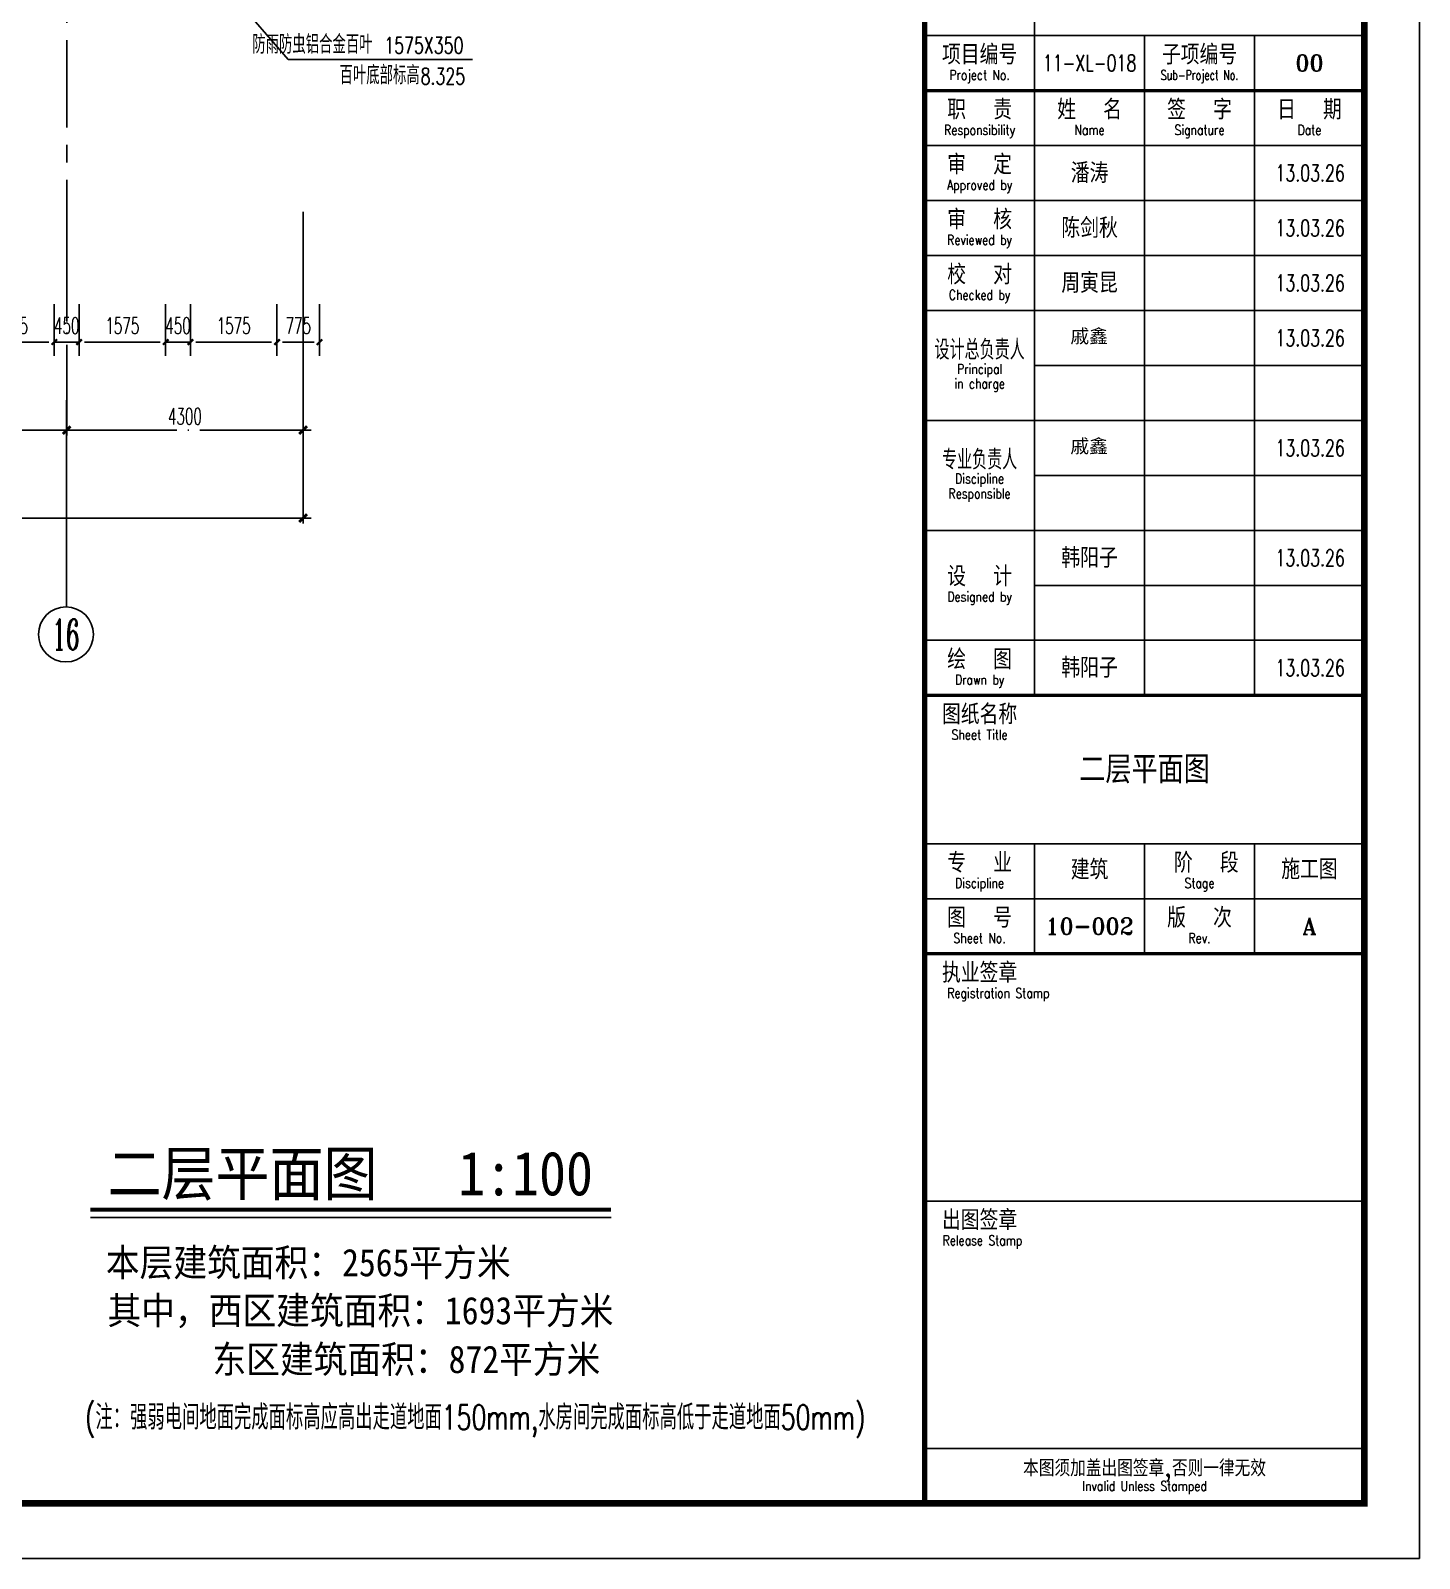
# Model space of a CAD drawing. Extents: x 824790 to 973415, y 4290613 to 4374713.
# Drawn here: x 948153 to 973415, y 4290613 to 4318405 of the extents above; entities that cross this region are included whole.
import ezdxf
from ezdxf.enums import TextEntityAlignment as Align

# ---------------------------------------------------------------- set-up
doc = ezdxf.new("R2010")
doc.units = 0
doc.header["$LTSCALE"] = 1000
doc.header["$MEASUREMENT"] = 0
for name, pattern in [('ACAD_ISO08W100', [36, 24, -3, 6, -3]), ('CENTER', [50.8, 31.75, -6.35, 6.35, -6.35]), ('DOTE', [2.42, 2, -0.2, 0.02, -0.2])]:
    doc.linetypes.add(name, pattern=pattern)
doc.layers.get('0').update_dxf_attribs({"color": 255, "linetype": 'CONTINUOUS'})
for name, color, linetype in [('A-AXIS', 3, 'CONTINUOUS'), ('A-AXIS-TEXT', 7, 'CONTINUOUS'), ('A-DIM', 201, 'CONTINUOUS'), ('A-DOTE', 8, 'ACAD_ISO08W100'), ('A-NOTE', 150, 'CONTINUOUS'), ('A-TEXT-CN', 31, 'CONTINUOUS'), ('A_DIM_EX1', 171, 'CONTINUOUS'), ('AXIS_TEXT', 7, 'CONTINUOUS'), ('DIM_SYMB', 3, 'CONTINUOUS'), ('DOTE', 17, 'DOTE'), ('PUB_TEXT', 7, 'CONTINUOUS'), ('图框', 7, 'CONTINUOUS')]:
    doc.layers.add(name, color=color, linetype=linetype)
doc.styles.add('_TCH_DIM', font='SIMPLEX', dxfattribs={"bigfont": 'GBCBIG'})
doc.styles.add('COMPLEX', font='COMPLEX')
doc.styles.add('DIM_FONT', font='SIMPLEX.shx', dxfattribs={"width": 0.6, "bigfont": 'GBCBIG.shx'})
doc.styles.add('HT', font='simhei.ttf')
doc.styles.add('PRC-B', font='simhei.ttf', dxfattribs={"width": 0.9})
doc.styles.add('PRC-S', font='TJROMANS.shx', dxfattribs={"width": 0.7, "bigfont": 'hztxt.shx'})
doc.styles.add('TKZ1_tjhts.shx', font='tjromant.shx', dxfattribs={"bigfont": 'tjhts.shx'})
doc.styles.add('TKZ2_tjkts.shx', font='tjromant.shx', dxfattribs={"bigfont": 'tjkts.shx'})
doc.dimstyles.new('DIM100', dxfattribs={"dimscale": 100, "dimtxt": 3, "dimasz": 0.01, "dimexe": 1, "dimexo": 1, "dimgap": 1, "dimtad": 1, "dimdec": 0, "dimzin": 0, "dimdsep": 46, "dimtxsty": 'DIM_FONT', "dimblk1": 'h-_DIMX', "dimblk2": 'h-_DIMX', "dimsah": 1, "dimcen": 0.01, "dimclrd": 256, "dimclre": 256, "dimclrt": 7, "dimadec": 3, "dimazin": 0, "dimtfac": 1, "dimtdec": 0, "dimtix": 1, "dimtmove": 2, "dimatfit": 3, "dimldrblk": 'h-_DIMX', "dimfxl": 0, "dimtolj": 1, "dimtzin": 5, "dimarcsym": 0})
doc.dimstyles.new('DIMN', dxfattribs={"dimtxt": 300, "dimasz": 100, "dimexe": 250, "dimexo": 300, "dimgap": 150, "dimtad": 1, "dimdec": 0, "dimzin": 0, "dimdsep": 46, "dimtxsty": 'DIM_FONT', "dimblk": 'h-_ArchTick', "dimcen": 0.09, "dimclrt": 7, "dimazin": 2, "dimtfac": 1, "dimtdec": 0, "dimtix": 1, "dimtmove": 2, "dimatfit": 3, "dimfxl": 0, "dimtolj": 1, "dimtzin": 0, "dimarcsym": 0})

# ---------------------------------------------------------------- blocks, each defined once
blk = doc.blocks.new('h-_DIMX')
blk.add_line((-150, 0), (150, 0))
at = {"const_width": 50}
blk.add_lwpolyline([(-70, -70), (70, 70)], dxfattribs=at)
blk = doc.blocks.new('*D74')
at = {"layer": 'A-AXIS', "lineweight": -2, "transparency": 16777216}
for p, q in [((-2600529, -1783515), (-2600529, -1788988)), ((-2487529, -1783515), (-2487529, -1788988)), ((-2487530, -1788888), (-2600528, -1788888))]:
    blk.add_line(p, q, dxfattribs=at)
at = {"layer": 'A-AXIS', "lineweight": -2, "transparency": 16777216, "rotation": 180}
blk.add_blockref('h-_DIMX', (-2600529, -1788888), dxfattribs=at)
at = {"layer": 'A-AXIS', "lineweight": -2, "transparency": 16777216}
blk.add_blockref('h-_DIMX', (-2487529, -1788888), dxfattribs=at)
at = {"layer": 'A-AXIS', "color": 7, "transparency": 16777216, "insert": (-2544029, -1788638), "char_height": 300, "attachment_point": 5, "style": 'DIM_FONT'}
blk.add_mtext('\\A1;113000', dxfattribs=at)
blk = doc.blocks.new('h-_AXISO')
blk.add_circle((0, 0), 0.5)
at = {"layer": 'A-AXIS-TEXT', "style": 'COMPLEX', "width": 1.041667}
blk.add_attdef('A', text='', height=0.56, dxfattribs=at).set_placement((-0.25, -0.28), (0.25, -0.28), align=Align.FIT)
blk = doc.blocks.new('h-轴号横')
at = {"layer": 'DOTE', "linetype": 'ACAD_ISO08W100'}
blk.add_line((-2491661, -1921498), (-2491661, -1925261), dxfattribs=at)
at = {"layer": 'A-AXIS'}
ref = blk.add_blockref('h-_AXISO', (-2491674, -1925761), dxfattribs=dict(at, xscale=1000, yscale=1000, zscale=1000, rotation=180))
ref.add_attrib('A', '16', dxfattribs={"layer": 'AXIS_TEXT', "height": 560, "style": 'COMPLEX', "width": 0.646552}).set_placement((-2491924, -1926041), (-2491424, -1926041), align=Align.FIT)
blk = doc.blocks.new('h-1')
at = {"layer": '图框'}
for p, q in [((2162, -441.7), (2162, 399.3)), ((2092, -284.7), (2092, -154.7)), ((2072, -164.7), (2152, -164.7)), ((2112, -284.7), (2112, -164.7)), ((2132, -284.7), (2132, -164.7)), ((2072, -184.7), (2152, -184.7)), ((2072, -194.7), (2152, -194.7)), ((2072, -204.7), (2152, -204.7)), ((2072, -214.7), (2152, -214.7)), ((2092, -224.7), (2152, -224.7)), ((2072, -234.7), (2152, -234.7)), ((2092, -244.7), (2152, -244.7)), ((2072, -254.7), (2152, -254.7)), ((2092, -264.7), (2152, -264.7)), ((2072, -274.7), (2152, -274.7)), ((2072, -311.7), (2152, -311.7)), ((2092, -311.7), (2092, -331.7)), ((2112, -311.7), (2112, -331.7)), ((2132, -311.7), (2132, -331.7)), ((2072, -321.7), (2152, -321.7)), ((2072, -376.7), (2152, -376.7)), ((2072, -421.7), (2152, -421.7)), ((675.75, -441.7), (2162, -441.7))]:
    blk.add_line(p, q, dxfattribs=at)
at = {"layer": '图框', "const_width": 1.2}
blk.add_lwpolyline([(2152, -431.7), (2152, 389.3), (700.75, 389.3), (700.75, -431.7)], close=True, dxfattribs=at)
at = {"layer": '图框'}
for points, const_width in [([(2072, 389.3), (2072, -431.7)], 1), ([(2072, -174.7), (2152, -174.7)], 0.6), ([(2072, -284.7), (2152, -284.7)], 0.6), ([(2072, -331.7), (2152, -331.7)], 0.6)]:
    blk.add_lwpolyline(points, dxfattribs=dict(at, const_width=const_width))
for s, height, style, p in [('项目编号', 3.6, 'TKZ2_tjkts.shx', (2082, -168.16)), ('子项编号', 3.6, 'TKZ2_tjkts.shx', (2122, -168.16)), ('00', 3, 'TKZ1_tjhts.shx', (2142, -169.7)), ('职  责', 3.6, 'TKZ2_tjkts.shx', (2082, -178.16)), ('姓  名', 3.6, 'TKZ2_tjkts.shx', (2102, -178.16)), ('签  字', 3.6, 'TKZ2_tjkts.shx', (2122, -178.16)), ('日  期', 3.6, 'TKZ2_tjkts.shx', (2142, -178.16)), ('审  定', 3.6, 'TKZ2_tjkts.shx', (2082, -188.16)), ('潘涛', 3.6, 'TKZ1_tjhts.shx', (2102, -189.7)), ('审  核', 3.6, 'TKZ2_tjkts.shx', (2082, -198.16)), ('陈剑秋', 3.6, 'TKZ1_tjhts.shx', (2102, -199.7)), ('校  对', 3.6, 'TKZ2_tjkts.shx', (2082, -208.16)), ('周寅昆', 3.6, 'TKZ1_tjhts.shx', (2102, -209.7)), ('戚鑫', 2.5, 'HT', (2101.92, -219.36)), ('戚鑫', 2.5, 'HT', (2101.92, -239.36)), ('韩阳子', 3.6, 'TKZ1_tjhts.shx', (2102, -259.7)), ('设  计', 3.6, 'TKZ2_tjkts.shx', (2082, -263.06)), ('绘  图', 3.6, 'TKZ2_tjkts.shx', (2082, -278.16)), ('韩阳子', 3.6, 'TKZ1_tjhts.shx', (2102, -279.7)), ('图纸名称', 3.6, 'TKZ2_tjkts.shx', (2082, -288.16)), ('专  业', 3.6, 'TKZ2_tjkts.shx', (2082, -315.16)), (' 阶  段', 3.6, 'TKZ2_tjkts.shx', (2122, -315.16)), ('建筑', 3.6, 'TKZ1_tjhts.shx', (2102, -316.42)), ('施工图', 3.6, 'TKZ1_tjhts.shx', (2142, -316.35)), ('图  号', 3.6, 'TKZ2_tjkts.shx', (2082, -325.16)), ('版  次', 3.6, 'TKZ2_tjkts.shx', (2122, -325.16)), ('A', 3, 'TKZ1_tjhts.shx', (2142, -326.7)), ('执业签章', 3.6, 'TKZ2_tjkts.shx', (2082, -335.16)), ('出图签章', 3.6, 'TKZ2_tjkts.shx', (2082, -380.16)), ('本图须加盖出图签章,否则一律无效', 3, 'TKZ2_tjkts.shx', (2112, -425.28))]:
    blk.add_text(s, height=height, dxfattribs=dict(at, style=style)).set_placement(p, align=Align.MIDDLE_CENTER)
for s, height, style, width, p in [('11-XL-018', 3, 'TKZ1_tjhts.shx', 0.7, (2102, -169.7)), ('Project No.', 1.8, 'TKZ2_tjkts.shx', 0.8, (2082, -171.86)), ('Sub-Project No.', 1.8, 'TKZ2_tjkts.shx', 0.7, (2122, -171.86)), ('Responsibility', 1.8, 'TKZ2_tjkts.shx', 0.8, (2082, -181.86)), ('Name', 1.8, 'TKZ2_tjkts.shx', 0.8, (2102, -181.86)), ('Signature', 1.8, 'TKZ2_tjkts.shx', 0.8, (2122, -181.86)), ('Date', 1.8, 'TKZ2_tjkts.shx', 0.8, (2142, -181.86)), ('Approved by', 1.8, 'TKZ2_tjkts.shx', 0.8, (2082, -191.86)), ('Reviewed by', 1.8, 'TKZ2_tjkts.shx', 0.8, (2082, -201.86)), ('Checked by', 1.8, 'TKZ2_tjkts.shx', 0.8, (2082, -211.86)), ('设计总负责人', 3.6, 'TKZ2_tjkts.shx', 0.8, (2082, -221.83)), ('Principal', 1.8, 'TKZ2_tjkts.shx', 0.8, (2082, -225.35)), ('in charge', 1.8, 'TKZ2_tjkts.shx', 0.8, (2082, -228)), ('专业负责人', 3.6, 'TKZ2_tjkts.shx', 0.8, (2082, -241.83)), ('Discipline', 1.8, 'TKZ2_tjkts.shx', 0.8, (2082, -245.28)), ('Responsible', 1.8, 'TKZ2_tjkts.shx', 0.8, (2082, -248)), ('Designed by', 1.8, 'TKZ2_tjkts.shx', 0.8, (2082, -266.76)), ('Drawn by', 1.8, 'TKZ2_tjkts.shx', 0.8, (2082, -281.86)), ('Sheet Title', 1.8, 'TKZ2_tjkts.shx', 0.8, (2082, -291.86)), ('Discipline', 1.8, 'TKZ2_tjkts.shx', 0.8, (2082, -318.86)), ('Stage', 1.8, 'TKZ2_tjkts.shx', 0.8, (2122, -318.86)), ('Sheet No.', 1.8, 'TKZ2_tjkts.shx', 0.8, (2082, -328.86)), ('Rev.', 1.8, 'TKZ2_tjkts.shx', 0.8, (2122, -328.86)), ('Registration Stamp', 1.8, 'TKZ2_tjkts.shx', 0.8, (2085.41, -338.86)), ('Release Stamp', 1.8, 'TKZ2_tjkts.shx', 0.8, (2082.52, -383.86)), ('Invalid Unless Stamped', 1.8, 'TKZ2_tjkts.shx', 0.8, (2112, -428.53))]:
    blk.add_text(s, height=height, dxfattribs=dict(at, style=style, width=width)).set_placement(p, align=Align.MIDDLE_CENTER)
blk = doc.blocks.new('h-rq')
at = {"layer": '图框', "style": 'TKZ1_tjhts.shx', "width": 0.7}
blk.add_text('13.03.26', height=3, dxfattribs=at).set_placement((10.12, 5), align=Align.MIDDLE_CENTER)
blk = doc.blocks.new('h-_ArchTick')
at = {"color": 0, "linetype": 'ByBlock', "const_width": 0.4}
blk.add_lwpolyline([(-0.5, -0.5), (0.5, 0.5)], dxfattribs=at)
blk = doc.blocks.new('*D439')
at = {"layer": 'A-DIM', "color": 0, "lineweight": -2, "transparency": 16777216}
for p, q in [((952635, 4313426), (952635, 4312487)), ((953410, 4313426), (953410, 4312487)), ((952735, 4312737), (953310, 4312737))]:
    blk.add_line(p, q, dxfattribs=at)
at = {"layer": 'A-DIM', "color": 0, "lineweight": -2, "transparency": 16777216, "xscale": 100, "yscale": 100, "zscale": 100, "rotation": 180}
blk.add_blockref('h-_ArchTick', (952635, 4312737), dxfattribs=at)
at = {"layer": 'A-DIM', "color": 0, "lineweight": -2, "transparency": 16777216, "xscale": 100, "yscale": 100, "zscale": 100}
blk.add_blockref('h-_ArchTick', (953410, 4312737), dxfattribs=at)
at = {"layer": 'A-DIM', "color": 7, "transparency": 16777216, "insert": (953022, 4313037), "char_height": 300, "attachment_point": 5, "style": 'DIM_FONT'}
blk.add_mtext('\\A1;775', dxfattribs=at)
blk = doc.blocks.new('*D440')
at = {"layer": 'A-DIM', "color": 0, "lineweight": -2, "transparency": 16777216}
for p, q in [((951060, 4313426), (951060, 4312487)), ((952635, 4313426), (952635, 4312487)), ((951160, 4312737), (952535, 4312737))]:
    blk.add_line(p, q, dxfattribs=at)
at = {"layer": 'A-DIM', "color": 0, "lineweight": -2, "transparency": 16777216, "xscale": 100, "yscale": 100, "zscale": 100, "rotation": 180}
blk.add_blockref('h-_ArchTick', (951060, 4312737), dxfattribs=at)
at = {"layer": 'A-DIM', "color": 0, "lineweight": -2, "transparency": 16777216, "xscale": 100, "yscale": 100, "zscale": 100}
blk.add_blockref('h-_ArchTick', (952635, 4312737), dxfattribs=at)
at = {"layer": 'A-DIM', "color": 7, "transparency": 16777216, "insert": (951847, 4313037), "char_height": 300, "attachment_point": 5, "style": 'DIM_FONT'}
blk.add_mtext('\\A1;1575', dxfattribs=at)
blk = doc.blocks.new('*D441')
at = {"layer": 'A-DIM', "color": 0, "lineweight": -2, "transparency": 16777216}
for p, q in [((950610, 4313426), (950610, 4312487)), ((951060, 4313426), (951060, 4312487)), ((950510, 4312737), (950410, 4312737)), ((950610, 4312737), (951060, 4312737)), ((951160, 4312737), (951260, 4312737))]:
    blk.add_line(p, q, dxfattribs=at)
at = {"layer": 'A-DIM', "color": 0, "lineweight": -2, "transparency": 16777216, "xscale": 100, "yscale": 100, "zscale": 100}
blk.add_blockref('h-_ArchTick', (950610, 4312737), dxfattribs=at)
at = {"layer": 'A-DIM', "color": 0, "lineweight": -2, "transparency": 16777216, "xscale": 100, "yscale": 100, "zscale": 100, "rotation": 180}
blk.add_blockref('h-_ArchTick', (951060, 4312737), dxfattribs=at)
at = {"layer": 'A-DIM', "color": 7, "transparency": 16777216, "insert": (950835, 4313037), "char_height": 300, "attachment_point": 5, "style": 'DIM_FONT'}
blk.add_mtext('\\A1;450', dxfattribs=at)
blk = doc.blocks.new('*D442')
at = {"layer": 'A-DIM', "color": 0, "lineweight": -2, "transparency": 16777216}
for p, q in [((949035, 4313426), (949035, 4312487)), ((950610, 4313426), (950610, 4312487)), ((949135, 4312737), (950510, 4312737))]:
    blk.add_line(p, q, dxfattribs=at)
at = {"layer": 'A-DIM', "color": 0, "lineweight": -2, "transparency": 16777216, "xscale": 100, "yscale": 100, "zscale": 100, "rotation": 180}
blk.add_blockref('h-_ArchTick', (949035, 4312737), dxfattribs=at)
at = {"layer": 'A-DIM', "color": 0, "lineweight": -2, "transparency": 16777216, "xscale": 100, "yscale": 100, "zscale": 100}
blk.add_blockref('h-_ArchTick', (950610, 4312737), dxfattribs=at)
at = {"layer": 'A-DIM', "color": 7, "transparency": 16777216, "insert": (949822, 4313037), "char_height": 300, "attachment_point": 5, "style": 'DIM_FONT'}
blk.add_mtext('\\A1;1575', dxfattribs=at)
blk = doc.blocks.new('*D443')
at = {"layer": 'A-DIM', "color": 0, "lineweight": -2, "transparency": 16777216}
for p, q in [((948585, 4313426), (948585, 4312487)), ((949035, 4313426), (949035, 4312487)), ((948485, 4312737), (948385, 4312737)), ((948585, 4312737), (949035, 4312737)), ((949135, 4312737), (949235, 4312737))]:
    blk.add_line(p, q, dxfattribs=at)
at = {"layer": 'A-DIM', "color": 0, "lineweight": -2, "transparency": 16777216, "xscale": 100, "yscale": 100, "zscale": 100}
blk.add_blockref('h-_ArchTick', (948585, 4312737), dxfattribs=at)
at = {"layer": 'A-DIM', "color": 0, "lineweight": -2, "transparency": 16777216, "xscale": 100, "yscale": 100, "zscale": 100, "rotation": 180}
blk.add_blockref('h-_ArchTick', (949035, 4312737), dxfattribs=at)
at = {"layer": 'A-DIM', "color": 7, "transparency": 16777216, "insert": (948810, 4313037), "char_height": 300, "attachment_point": 5, "style": 'DIM_FONT'}
blk.add_mtext('\\A1;450', dxfattribs=at)
blk = doc.blocks.new('*D444')
at = {"layer": 'A-DIM', "color": 0, "lineweight": -2, "transparency": 16777216}
for p, q in [((947010, 4313426), (947010, 4312487)), ((948585, 4313426), (948585, 4312487)), ((947110, 4312737), (948485, 4312737))]:
    blk.add_line(p, q, dxfattribs=at)
at = {"layer": 'A-DIM', "color": 0, "lineweight": -2, "transparency": 16777216, "xscale": 100, "yscale": 100, "zscale": 100, "rotation": 180}
blk.add_blockref('h-_ArchTick', (947010, 4312737), dxfattribs=at)
at = {"layer": 'A-DIM', "color": 0, "lineweight": -2, "transparency": 16777216, "xscale": 100, "yscale": 100, "zscale": 100}
blk.add_blockref('h-_ArchTick', (948585, 4312737), dxfattribs=at)
at = {"layer": 'A-DIM', "color": 7, "transparency": 16777216, "insert": (947797, 4313037), "char_height": 300, "attachment_point": 5, "style": 'DIM_FONT'}
blk.add_mtext('\\A1;1575', dxfattribs=at)
blk = doc.blocks.new('h-wrt')
at = {"layer": 'A-DOTE', "linetype": 'CENTER', "ltscale": 0.05}
blk.add_line((-2491828.9, -1744636.2), (-2491828.9, -1784214.6), dxfattribs=at)
at = {"layer": 'A_DIM_EX1'}
blk.add_blockref('h-轴号横', (-168.1, 134757.2), dxfattribs=at)
at = {"layer": 'A-AXIS'}
for base, p1, p2 in [((-2491828.8, -1787287.5), (-2499928.8, -1783214.6), (-2491828.8, -1783214.6)), ((-2487528.9, -1787287.5), (-2491828.8, -1783214.6), (-2487528.9, -1783214.6))]:
    blk.add_linear_dim(base=base, p1=p1, p2=p2, dimstyle='DIM100', dxfattribs=at).render()
dim = blk.add_linear_dim(base=(-2600528.9, -1788887.5), p1=(-2487528.9, -1783414.6), p2=(-2600528.9, -1783414.6), dimstyle='DIM100', dxfattribs=at)
dim.commit()
dim.dimension.update_dxf_attribs({"geometry": '*D74', "text_midpoint": (-2544028.9, -1788637.5)})

msp = doc.modelspace()

# ---------------------------------------------------------------- linework, layer by layer
at = {"layer": 'A-NOTE'}
for p, q in [((951615, 4319295.4), (952841.1, 4317880.4)), ((952841.1, 4317880.4), (956192.7, 4317880.4))]:
    msp.add_line(p, q, dxfattribs=at)
at = {"layer": 'DIM_SYMB', "const_width": 70}
msp.add_lwpolyline([(949241.7, 4296955.7), (958711.9, 4296955.7)], dxfattribs=at)
at = {"layer": 'DIM_SYMB'}
msp.add_lwpolyline([(949241.7, 4296815.7), (958711.9, 4296815.7)], dxfattribs=at)

# ---------------------------------------------------------------- block references
at = {"layer": 'DOTE'}
msp.add_blockref('h-wrt', (3440638.8, 6098424.3), dxfattribs=at)
at = {"layer": '图框', "xscale": 100, "yscale": 100, "zscale": 100}
for name, p in [('h-1', (757214.8, 4334782.9)), ('h-rq', (970414.8, 4315312.6)), ('h-rq', (970414.8, 4314312.6)), ('h-rq', (970414.8, 4313312.6)), ('h-rq', (970414.8, 4312312.6)), ('h-rq', (970414.8, 4310312.6)), ('h-rq', (970414.8, 4308312.6)), ('h-rq', (970414.8, 4306312.6))]:
    msp.add_blockref(name, p, dxfattribs=at)

# ---------------------------------------------------------------- texts
at = {"layer": 'A-TEXT-CN', "style": 'PRC-B', "width": 0.9}
msp.add_text('二层平面图   1:100', height=800, dxfattribs=at).set_placement((953967.5, 4297616.8), align=Align.MIDDLE_CENTER)
for s, p in [('本层建筑面积：2565平方米', (953203.7, 4296003.3)), ('其中，西区建筑面积：1693平方米', (954153.2, 4295123.7)), ('东区建筑面积：872平方米', (954988.8, 4294245.1))]:
    msp.add_text(s, height=500, dxfattribs=at).set_placement(p, align=Align.MIDDLE)
at = {"layer": 'A-TEXT-CN', "style": 'PRC-S', "width": 0.7}
msp.add_text('(注：强弱电间地面完成面标高应高出走道地面150mm,水房间完成面标高低于走道地面50mm)', height=450, dxfattribs=at).set_placement((949144.2, 4292955.8))
at = {"layer": 'PUB_TEXT', "style": '_TCH_DIM'}
for s, p in [('防雨防虫铝合金百叶', (952186, 4317985.4)), ('百叶底部标高', (953773.3, 4317425.4))]:
    msp.add_text(s, height=337.59, dxfattribs=at).set_placement(p)
at = {"layer": 'PUB_TEXT', "style": '_TCH_DIM', "width": 0.705882}
for s, p in [('1575X350', (954587.7, 4317985.4)), ('8.325', (955247.7, 4317425.4))]:
    msp.add_text(s, height=297.5, dxfattribs=at).set_placement(p)
at = {"layer": '图框', "color": 2, "style": 'TKZ1_tjhts.shx'}
for s, height, p in [('二层平面图', 500, (968414.8, 4304962.6)), ('10-002', 300, (967414.8, 4302112.6))]:
    msp.add_text(s, height=height, dxfattribs=at).set_placement(p, align=Align.MIDDLE_CENTER)

# ---------------------------------------------------------------- dimensions: what is measured, and where the dimension line sits
at = {"layer": 'A-DIM'}
for p1, p2, picture, middle in [((947009.9, 4313725.9), (948584.9, 4313725.9), '*D444', (947797.4, 4313036.8)), ((948584.9, 4313725.9), (949034.9, 4313725.9), '*D443', (948809.9, 4313036.8)), ((949034.9, 4313725.9), (950609.9, 4313725.9), '*D442', (949822.4, 4313036.8)), ((950609.9, 4313725.9), (951059.9, 4313725.9), '*D441', (950834.9, 4313036.8)), ((951059.9, 4313725.9), (952634.9, 4313725.9), '*D440', (951847.4, 4313036.8)), ((952634.9, 4313725.9), (953409.9, 4313725.9), '*D439', (953022.4, 4313036.8))]:
    dim = msp.add_aligned_dim(p1=p1, p2=p2, distance=-989.1, dimstyle='DIMN', dxfattribs=at)
    dim.commit()
    dim.dimension.update_dxf_attribs({"geometry": picture, "text_midpoint": middle})

doc.saveas('drawing.dxf')
